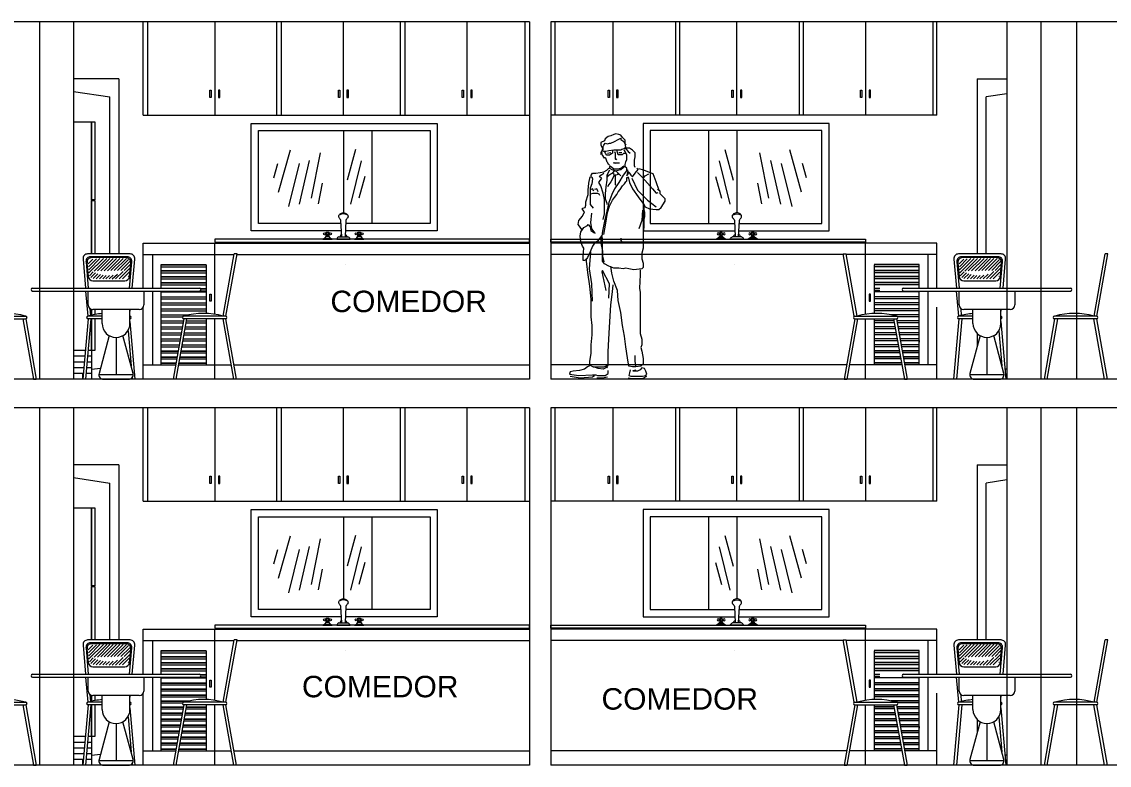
# Model space of a CAD drawing. Header units: metres. Extents: x -2 to 3328848, y -2 to 2725060.
# Drawn here: x 1663806.6 to 1663882.7, y 1363104.7 to 1363156.7 of the extents above; entities that cross this region are included whole.
import ezdxf

# ---------------------------------------------------------------- set-up
doc = ezdxf.new("R2010")
doc.units = ezdxf.units.M
doc.linetypes.add('0', pattern=[0])
doc.layers.get('0').update_dxf_attribs({"color": 253, "lineweight": 0})
for name, color, linetype, lineweight in [('EFEC', 253, 'Continuous', 0), ('muebles', 253, 'Continuous', 0), ('NOITHAT', 253, 'Continuous', 0), ('PUERTAS', 253, 'Continuous', 0)]:
    doc.layers.add(name, color=color, linetype=linetype, lineweight=lineweight)
doc.styles.get("Standard").update_dxf_attribs({"font": 'arial.ttf'})

# ---------------------------------------------------------------- blocks, each defined once
blk = doc.blocks.new('12')
at = {"color": 0}
for p, q in [((195.106, 174.494), (195.137, 174.494)), ((195.224, 173.823), (195.106, 174.494)), ((195.255, 173.824), (195.137, 174.494)), ((196.298, 174.439), (196.325, 174.124)), ((196.806, 174.494), (196.348, 174.494)), ((196.355, 174.389), (196.404, 174.438)), ((196.357, 174.356), (196.443, 174.441)), ((196.36, 174.323), (196.481, 174.444)), ((196.362, 174.29), (196.518, 174.445)), ((196.773, 174.464), (196.38, 174.464)), ((196.762, 174.454), (196.391, 174.454)), ((196.417, 174.309), (196.553, 174.445)), ((196.453, 174.31), (196.588, 174.445)), ((196.489, 174.311), (196.624, 174.445)), ((196.526, 174.312), (196.659, 174.445)), ((196.562, 174.313), (196.694, 174.445)), ((196.598, 174.314), (196.73, 174.445)), ((196.634, 174.315), (196.765, 174.445)), ((196.671, 174.316), (196.789, 174.433)), ((196.828, 174.124), (196.855, 174.439)), ((197.809, 173.824), (197.927, 174.494)), ((197.839, 173.823), (197.958, 174.494)), ((197.958, 174.494), (197.927, 174.494)), ((196.331, 174.409), (196.355, 174.124)), ((196.337, 174.339), (196.347, 174.339)), ((196.339, 174.309), (196.349, 174.309)), ((196.341, 174.399), (196.355, 174.249)), ((196.367, 174.259), (196.409, 174.301)), ((196.65, 174.224), (196.73, 174.304)), ((196.686, 174.225), (196.801, 174.339)), ((196.707, 174.317), (196.801, 174.411)), ((196.743, 174.317), (196.805, 174.379)), ((196.798, 174.124), (196.823, 174.409)), ((196.799, 174.249), (196.812, 174.399)), ((196.804, 174.309), (196.814, 174.309)), ((196.807, 174.339), (196.817, 174.339)), ((196.382, 174.239), (196.433, 174.29)), ((196.404, 174.204), (196.749, 174.204)), ((196.407, 174.228), (196.458, 174.28)), ((196.441, 174.227), (196.486, 174.272)), ((196.476, 174.227), (196.515, 174.266)), ((196.51, 174.226), (196.547, 174.262)), ((196.545, 174.225), (196.582, 174.262)), ((196.579, 174.224), (196.622, 174.266)), ((196.614, 174.224), (196.668, 174.277)), ((196.722, 174.226), (196.794, 174.297)), ((196.784, 174.252), (196.787, 174.255)), ((195.754, 174.124), (197.554, 174.124)), ((195.754, 174.094), (197.554, 174.094)), ((196.352, 173.824), (196.328, 174.094)), ((196.354, 173.944), (196.354, 174.094)), ((196.954, 174.094), (196.954, 173.944)), ((196.381, 173.831), (196.375, 173.903)), ((196.904, 173.894), (196.404, 173.894)), ((196.504, 173.744), (196.504, 173.894)), ((196.804, 173.853), (196.808, 173.894)), ((196.804, 173.744), (196.804, 173.894)), ((195.23, 173.794), (195.115, 173.144)), ((195.26, 173.794), (195.145, 173.144)), ((195.23, 173.824), (195.68, 173.824)), ((195.23, 173.794), (195.68, 173.794)), ((195.649, 173.794), (195.764, 173.144)), ((195.68, 173.794), (195.794, 173.144)), ((196.352, 173.794), (196.295, 173.144)), ((196.382, 173.794), (196.325, 173.144)), ((196.504, 173.824), (196.352, 173.824)), ((196.504, 173.794), (196.352, 173.794)), ((196.804, 173.764), (196.858, 173.144)), ((197.384, 173.794), (197.27, 173.144)), ((197.415, 173.794), (197.3, 173.144)), ((197.834, 173.824), (197.384, 173.824)), ((197.834, 173.794), (197.384, 173.794)), ((197.804, 173.794), (197.919, 173.144)), ((197.834, 173.794), (197.949, 173.144)), ((196.58, 173.613), (196.471, 173.206)), ((196.837, 173.206), (196.729, 173.613)), ((196.783, 173.666), (196.816, 173.288)), ((196.654, 173.594), (196.654, 173.194)), ((195.115, 173.144), (195.145, 173.144)), ((195.764, 173.144), (195.794, 173.144)), ((196.325, 173.144), (196.295, 173.144)), ((196.468, 173.194), (196.841, 173.194)), ((196.519, 173.144), (196.789, 173.144)), ((196.827, 173.161), (196.828, 173.144)), ((196.858, 173.144), (196.828, 173.144)), ((197.3, 173.144), (197.27, 173.144)), ((197.949, 173.144), (197.919, 173.144))]:
    blk.add_line(p, q, dxfattribs=at)
for centre, radius, start, end in [((196.348, 174.444), 0.05, 90, 185), ((196.38, 174.414), 0.05, 90, 185), ((196.391, 174.404), 0.05, 90, 185), ((196.762, 174.404), 0.05, 355, 90), ((196.773, 174.414), 0.05, 355, 90), ((196.806, 174.444), 0.05, 355, 90), ((196.404, 174.254), 0.05, 185, 270), ((196.749, 174.254), 0.05, 270, 355), ((195.754, 174.109), 0.015, 90, 270), ((197.554, 174.109), 0.015, 270, 90), ((195.467, 173.089), 0.764, 73.8673, 106.1327), ((196.577, 172.995), 0.859, 94.8363, 105.1893), ((196.404, 173.944), 0.05, 180, 270), ((196.904, 173.944), 0.05, 270, 0), ((197.597, 173.089), 0.764, 73.8673, 106.1327), ((195.23, 173.809), 0.015, 90, 270), ((195.68, 173.809), 0.015, 270, 90), ((196.352, 173.809), 0.015, 90, 270), ((196.654, 173.744), 0.15, 180, 0), ((196.802, 173.809), 0.015, 270, 90), ((197.384, 173.809), 0.015, 90, 270), ((197.834, 173.809), 0.015, 270, 90), ((196.519, 173.194), 0.05, 165.0686, 270), ((196.789, 173.194), 0.05, 270, 14.9314)]:
    blk.add_arc(centre, radius, start, end, dxfattribs=at)
blk = doc.blocks.new('A$C19362E76')
at = {"layer": 'muebles'}
for p, q in [((1350, 2500), (1350, 1846.7)), ((2249.3, 1846.7), (2249.3, 2500)), ((2649.3, 1846.7), (2649.3, 2500)), ((2679.3, 2500), (2679.3, 1846.7)), ((3115, 1846.7), (3115, 2500)), ((3520, 1846.7), (3520, 2500)), ((850, 1846.7), (1814.3, 1846.7)), ((880, 1846.7), (1784.3, 1846.7)), ((1814.3, 1846.7), (2679.3, 1846.7)), ((2679.3, 1846.7), (3550, 1846.7)), ((850, 951.7), (3550, 951.7)), ((850, 635.8), (850, 951.7)), ((1350, 454.4), (1350, 951.7)), ((850, 871.7), (1484.7, 871.7)), ((915, 871.7), (915, 635.8)), ((1504.5, 871.7), (3550, 871.7)), ((975, 801.8), (1290, 801.8)), ((975, 800.1), (1290, 800.1)), ((975, 786.9), (1290, 786.9)), ((2263.7, 800), (2263.7, 800)), ((975, 759.8), (1290, 759.8)), ((975, 758.1), (1290, 758.1)), ((975, 744.9), (1290, 744.9)), ((975, 717.8), (1290, 717.8)), ((975, 716.1), (1290, 716.1)), ((975, 702.9), (1290, 702.9)), ((915, 616.3), (915, 100)), ((975, 675.8), (1290, 675.8)), ((975, 674.1), (1290, 674.1)), ((975, 660.9), (1290, 660.9)), ((975, 611.7), (1290, 611.7)), ((1249.3, 633.8), (1290, 633.8)), ((1250, 618.9), (1290, 618.9)), ((1251.1, 632.1), (1290, 632.1)), ((975, 576.9), (1290, 576.9)), ((975, 575.2), (1290, 575.2)), ((975, 562.1), (1290, 562.1)), ((975, 534.9), (1290, 534.9)), ((975, 533.2), (1290, 533.2)), ((850, 0), (850, 503.1)), ((975, 520.1), (1290, 520.1)), ((975, 492.9), (1290, 492.9)), ((975, 491.2), (1290, 491.2)), ((975, 478.1), (1290, 478.1)), ((975, 450.9), (1173.2, 450.9)), ((975, 449.2), (1164.8, 449.2)), ((975, 436.1), (1124.6, 436.1)), ((975, 408.9), (1130.9, 408.9)), ((975, 407.2), (1130.6, 407.2)), ((975, 394.1), (1128.3, 394.1)), ((1148.1, 394.1), (1290, 394.1)), ((1150.4, 407.2), (1290, 407.2)), ((1150.7, 408.9), (1290, 408.9)), ((1350, 0), (1350, 421.7)), ((975, 366.9), (1123.5, 366.9)), ((975, 365.2), (1123.2, 365.2)), ((975, 352.1), (1120.9, 352.1)), ((975, 324.9), (1116.1, 324.9)), ((975, 323.2), (1115.8, 323.2)), ((975, 310.1), (1113.5, 310.1)), ((1133.3, 310.1), (1290, 310.1)), ((1135.6, 323.2), (1290, 323.2)), ((1135.9, 324.9), (1290, 324.9)), ((1140.7, 352.1), (1290, 352.1)), ((1143, 365.2), (1290, 365.2)), ((1143.3, 366.9), (1290, 366.9)), ((975, 282.9), (1108.7, 282.9)), ((975, 281.2), (1108.4, 281.2)), ((975, 268.1), (1106.1, 268.1)), ((975, 240.9), (1101.3, 240.9)), ((975, 239.2), (1101, 239.2)), ((1120.8, 239.2), (1290, 239.2)), ((1121.1, 240.9), (1290, 240.9)), ((1125.9, 268.1), (1290, 268.1)), ((1128.2, 281.2), (1290, 281.2)), ((1128.5, 282.9), (1290, 282.9)), ((975, 226.1), (1098.7, 226.1)), ((975, 198.9), (1093.9, 198.9)), ((975, 197.2), (1093.6, 197.2)), ((975, 184.1), (1091.3, 184.1)), ((975, 156.9), (1086.5, 156.9)), ((975, 155.2), (1086.2, 155.2)), ((1106, 155.2), (1290, 155.2)), ((1106.3, 156.9), (1290, 156.9)), ((1111.1, 184.1), (1290, 184.1)), ((1113.4, 197.2), (1290, 197.2)), ((1113.7, 198.9), (1290, 198.9)), ((1118.5, 226.1), (1290, 226.1)), ((850, 100), (1076.5, 100)), ((915, 100), (1076.5, 100)), ((975, 142.1), (1083.9, 142.1)), ((975, 114.9), (1079.1, 114.9)), ((975, 113.2), (1078.8, 113.2)), ((975, 100.1), (1076.5, 100.1)), ((1096.2, 100.1), (1290, 100.1)), ((1096.2, 100), (1462.1, 100)), ((1096.2, 100), (1462.1, 100)), ((1098.6, 113.2), (1290, 113.2)), ((1098.9, 114.9), (1290, 114.9)), ((1103.7, 142.1), (1290, 142.1)), ((1481.9, 100), (1815, 100)), ((1481.9, 100), (1785, 100)), ((1815, 100), (3550, 100))]:
    blk.add_line(p, q, dxfattribs=at)
for points in [[(850, 1846.7), (850, 2500)], [(850, 1846.7), (850, 2500)], [(880, 2500), (880, 1846.7)], [(1784.3, 1846.7), (1784.3, 2500)], [(1814.3, 2500), (1814.3, 1846.7)], [(975, 635.8), (975, 801.8)], [(1290, 800.1), (1290, 460.3)], [(975, 632.1), (975, 633.8)], [(975, 100.1), (975, 616.3)], [(1290, 421.7), (1290, 100.1)], [(975, 270.2), (975, 258.6)], [(1290, 161.7), (1290, 150.1)]]:
    blk.add_lwpolyline(points, dxfattribs=at)
for points in [[(1315, 1971.1), (1315, 2021.1), (1325, 2021.1), (1325, 1971.1)], [(1385, 1971.1), (1385, 2021.1), (1375, 2021.1), (1375, 1971.1)], [(2214.3, 1971.1), (2214.3, 2021.1), (2224.3, 2021.1), (2224.3, 1971.1)], [(2284.3, 1971.1), (2284.3, 2021.1), (2274.3, 2021.1), (2274.3, 1971.1)], [(3080, 1971.1), (3080, 2021.1), (3090, 2021.1), (3090, 1971.1)], [(3150, 1971.1), (3150, 2021.1), (3140, 2021.1), (3140, 1971.1)], [(1350, 958.9), (3550, 958.9), (3550, 980.2), (1350, 980.2)], [(1315, 545.2), (1315, 595.2), (1325, 595.2), (1325, 545.2)]]:
    blk.add_lwpolyline(points, close=True, dxfattribs=at)
blk = doc.blocks.new('MBVOI')
at = {"color": 0, "linetype": 'ByBlock'}
for p, q in [((-120, 0), (-65, 0)), ((-110.2, 5), (-74.8, 5)), ((-100, 32.5), (-105, 32.5)), ((-100, 27.5), (-105, 27.5)), ((-82.9, 15), (-102, 15)), ((-85, 32.5), (-80, 32.5)), ((-85, 27.5), (-80, 27.5)), ((-39, 0), (39, 0)), ((-26, 13), (26, 13)), ((65, 0), (120, 0)), ((74.8, 5), (110.2, 5)), ((85, 32.5), (80, 32.5)), ((85, 27.5), (80, 27.5)), ((102.1, 15), (83, 15)), ((100, 32.5), (105, 32.5)), ((100, 27.5), (105, 27.5))]:
    blk.add_line(p, q, dxfattribs=at)
blk.add_lwpolyline([(-10, 13), (-14.7, 107.9, 0.144294), (-19.8, 118.2, -0.095047), (-25.2, 124.5, -0.130978), (-27.3, 132.3, -0.130978), (-25.2, 140.1, -0.106552), (-19, 147, -0.083871), (-10.5, 151.2, -0.072763), (0, 152.7, -0.072763), (10.5, 151.2, -0.083871), (19, 147, -0.106552), (25.2, 140.1, -0.130978), (27.3, 132.3, -0.130978), (25.2, 124.5, -0.095047), (19.8, 118.2, 0.144294), (14.7, 107.9), (10, 13)], format="xyb", dxfattribs=at)
for points in [[(-100, 20), (-100, 40), (-85, 40), (-85, 20)], [(85, 20), (85, 40), (100, 40), (100, 20)]]:
    blk.add_lwpolyline(points, close=True, dxfattribs=at)
for centre in [(-110, 30), (-92.5, 30), (-75, 30), (75, 30), (92.5, 30), (110, 30)]:
    blk.add_circle(centre, 5.59, dxfattribs=at)
for centre, radius, start, end in [((-0.3, 111.2), 36.3, 54.47341, 125.52659), ((-127.5, 27.5), 28.5, 285.2551, 344.7449), ((-57.5, 27.5), 28.5, 195.25512, 254.74488), ((-20.7, -5.3), 19.1, 106.1502, 163.8498), ((-6.3, 13.4), 13.7, 108.53952, 181.76494), ((6.3, 13.4), 13.7, 358.23506, 71.46048), ((20.7, -5.3), 19.1, 16.1502, 73.8498), ((57.5, 27.5), 28.5, 285.2551, 344.7449), ((127.5, 27.5), 28.5, 195.25512, 254.74488)]:
    blk.add_arc(centre, radius, start, end, dxfattribs=at)
blk = doc.blocks.new('A$C5B027DEA')
at = {"color": 0}
for p, q in [((0.2598, 1.742, -2.7285), (0.2546, 1.7264, -2.7285)), ((0.2806, 1.7576, -2.7285), (0.2598, 1.742, -2.7285)), ((0.3014, 1.7628, -2.7285), (0.2806, 1.7576, -2.7285)), ((0.3222, 1.7732, -2.7285), (0.3014, 1.7628, -2.7285)), ((0.3378, 1.7784, -2.7285), (0.3222, 1.7732, -2.7285)), ((0.3586, 1.7732, -2.7285), (0.3378, 1.7784, -2.7285)), ((0.3534, 1.7368, -2.7285), (0.3741, 1.7472, -2.7285)), ((0.3741, 1.768, -2.7285), (0.3586, 1.7732, -2.7285)), ((0.3845, 1.7524, -2.7285), (0.3741, 1.768, -2.7285)), ((0.3741, 1.7472, -2.7285), (0.3741, 1.7368, -2.7285)), ((0.4053, 1.7316, -2.7285), (0.3845, 1.7524, -2.7285)), ((0.2546, 1.7264, -2.7285), (0.2286, 1.716, -2.7285)), ((0.2286, 1.716, -2.7285), (0.2286, 1.6952, -2.7285)), ((0.2286, 1.6952, -2.7285), (0.239, 1.6744, -2.7285)), ((0.239, 1.6744, -2.7285), (0.2338, 1.6536, -2.7285)), ((0.2338, 1.6536, -2.7285), (0.2442, 1.664, -2.7285)), ((0.239, 1.6588, -2.7285), (0.2442, 1.664, -2.7285)), ((0.2442, 1.6848, -2.7285), (0.2494, 1.6952, -2.7285)), ((0.2442, 1.664, -2.7285), (0.2442, 1.6848, -2.7285)), ((0.2494, 1.6952, -2.7285), (0.2598, 1.7108, -2.7285)), ((0.2598, 1.7108, -2.7285), (0.2754, 1.7056, -2.7285)), ((0.2754, 1.7056, -2.7285), (0.291, 1.7108, -2.7285)), ((0.291, 1.7108, -2.7285), (0.3014, 1.7108, -2.7285)), ((0.3014, 1.7108, -2.7285), (0.3274, 1.7212, -2.7285)), ((0.3274, 1.7212, -2.7285), (0.3534, 1.7368, -2.7285)), ((0.3741, 1.7368, -2.7285), (0.3793, 1.7316, -2.7285)), ((0.3793, 1.664, -2.7285), (0.3741, 1.6588, -2.7285)), ((0.3793, 1.7316, -2.7285), (0.3949, 1.7212, -2.7285)), ((0.3949, 1.6692, -2.7285), (0.3793, 1.664, -2.7285)), ((0.3949, 1.7212, -2.7285), (0.4001, 1.7108, -2.7285)), ((0.4001, 1.6744, -2.7285), (0.3949, 1.6692, -2.7285)), ((0.404, 1.6484, -2.7285), (0.397, 1.6612, -2.7285)), ((0.4001, 1.7108, -2.7285), (0.4105, 1.6952, -2.7285)), ((0.4105, 1.6796, -2.7285), (0.4001, 1.6744, -2.7285)), ((0.4001, 1.6744, -2.7285), (0.4105, 1.6692, -2.7285)), ((0.4105, 1.6744, -2.7285), (0.4001, 1.6744, -2.7285)), ((0.4053, 1.716, -2.7285), (0.4053, 1.7316, -2.7285)), ((0.4105, 1.6796, -2.7285), (0.4053, 1.716, -2.7285)), ((0.4365, 1.6744, -2.7285), (0.4105, 1.6744, -2.7285)), ((0.4105, 1.6692, -2.7285), (0.4261, 1.6484, -2.7285)), ((0.4573, 1.6588, -2.7285), (0.4365, 1.6744, -2.7285)), ((0.2338, 1.6536, -2.7285), (0.2286, 1.6432, -2.7285)), ((0.2286, 1.6276, -2.7285), (0.2338, 1.6432, -2.7285)), ((0.2286, 1.6432, -2.7285), (0.2286, 1.6276, -2.7285)), ((0.2338, 1.6536, -2.7285), (0.239, 1.6588, -2.7285)), ((0.2338, 1.6432, -2.7285), (0.2338, 1.6536, -2.7285)), ((0.2338, 1.6432, -2.7285), (0.2338, 1.6536, -2.7285)), ((0.239, 1.6328, -2.7285), (0.2338, 1.6432, -2.7285)), ((0.2546, 1.6016, -2.7285), (0.2382, 1.6286, -2.7285)), ((0.2494, 1.6484, -2.7285), (0.239, 1.6536, -2.7285)), ((0.265, 1.6484, -2.7285), (0.2494, 1.6484, -2.7285)), ((0.265, 1.6328, -2.7285), (0.2546, 1.6484, -2.7285)), ((0.2598, 1.6068, -2.7285), (0.2546, 1.6016, -2.7285)), ((0.265, 1.6016, -2.7285), (0.2598, 1.6068, -2.7285)), ((0.2858, 1.6536, -2.7285), (0.265, 1.6484, -2.7285)), ((0.2702, 1.6224, -2.7285), (0.265, 1.6328, -2.7285)), ((0.2684, 1.5871, -2.7285), (0.265, 1.6016, -2.7285)), ((0.273, 1.5723, -2.7285), (0.2684, 1.5871, -2.7285)), ((0.291, 1.6224, -2.7285), (0.2702, 1.6224, -2.7285)), ((0.2754, 1.638, -2.7285), (0.3014, 1.6432, -2.7285)), ((0.3222, 1.6588, -2.7285), (0.2858, 1.6536, -2.7285)), ((0.3118, 1.638, -2.7285), (0.291, 1.6224, -2.7285)), ((0.3118, 1.6588, -2.7285), (0.3118, 1.6484, -2.7285)), ((0.3118, 1.6484, -2.7285), (0.3118, 1.638, -2.7285)), ((0.3274, 1.6588, -2.7285), (0.3222, 1.6588, -2.7285)), ((0.3378, 1.6588, -2.7285), (0.3274, 1.6588, -2.7285)), ((0.3274, 1.6484, -2.7285), (0.3326, 1.638, -2.7285)), ((0.3326, 1.638, -2.7285), (0.3326, 1.6276, -2.7285)), ((0.3326, 1.6276, -2.7285), (0.3326, 1.6224, -2.7285)), ((0.3326, 1.6224, -2.7285), (0.3326, 1.5964, -2.7285)), ((0.3326, 1.5964, -2.7285), (0.3378, 1.5912, -2.7285)), ((0.343, 1.6588, -2.7285), (0.3378, 1.6588, -2.7285)), ((0.3378, 1.5912, -2.7285), (0.343, 1.5964, -2.7285)), ((0.3741, 1.6588, -2.7285), (0.343, 1.6588, -2.7285)), ((0.343, 1.6536, -2.7285), (0.3482, 1.6328, -2.7285)), ((0.3482, 1.6328, -2.7285), (0.3534, 1.6276, -2.7285)), ((0.3534, 1.6276, -2.7285), (0.3689, 1.6276, -2.7285)), ((0.3586, 1.6432, -2.7285), (0.3793, 1.6432, -2.7285)), ((0.3689, 1.6276, -2.7285), (0.3845, 1.6276, -2.7285)), ((0.3845, 1.6276, -2.7285), (0.3949, 1.638, -2.7285)), ((0.3949, 1.638, -2.7285), (0.4053, 1.638, -2.7285)), ((0.4157, 1.6224, -2.7285), (0.404, 1.6484, -2.7285)), ((0.4105, 1.5756, -2.7285), (0.4157, 1.5912, -2.7285)), ((0.4157, 1.6172, -2.7285), (0.4157, 1.6224, -2.7285)), ((0.4157, 1.6016, -2.7285), (0.4157, 1.6172, -2.7285)), ((0.4157, 1.5912, -2.7285), (0.4157, 1.6016, -2.7285)), ((0.4261, 1.6484, -2.7285), (0.4417, 1.638, -2.7285)), ((0.4763, 1.6388, -2.7285), (0.4573, 1.6588, -2.7285)), ((0.4729, 1.586, -2.7285), (0.4781, 1.612, -2.7285)), ((0.4729, 1.5652, -2.7285), (0.4729, 1.586, -2.7285)), ((0.4763, 1.6284, -2.7285), (0.4763, 1.6388, -2.7285)), ((0.4781, 1.612, -2.7285), (0.4763, 1.6284, -2.7285)), ((0.2234, 1.4976, -2.7285), (0.2494, 1.5028, -2.7285)), ((0.2494, 1.5028, -2.7285), (0.2702, 1.5132, -2.7285)), ((0.2702, 1.5132, -2.7285), (0.2858, 1.5288, -2.7285)), ((0.291, 1.5132, -2.7285), (0.2702, 1.4768, -2.7285)), ((0.2782, 1.5671, -2.7285), (0.273, 1.5723, -2.7285)), ((0.2828, 1.5543, -2.7285), (0.2782, 1.5671, -2.7285)), ((0.291, 1.5496, -2.7285), (0.2828, 1.5543, -2.7285)), ((0.2962, 1.5444, -2.7285), (0.291, 1.5392, -2.7285)), ((0.291, 1.5392, -2.7285), (0.291, 1.5288, -2.7285)), ((0.291, 1.5288, -2.7285), (0.3066, 1.5184, -2.7285)), ((0.2962, 1.5444, -2.7285), (0.3222, 1.5236, -2.7285)), ((0.3066, 1.5184, -2.7285), (0.3222, 1.5132, -2.7285)), ((0.317, 1.4976, -2.7285), (0.3274, 1.508, -2.7285)), ((0.3222, 1.5704, -2.7285), (0.3378, 1.5652, -2.7285)), ((0.3222, 1.5652, -2.7285), (0.3222, 1.5704, -2.7285)), ((0.3274, 1.5652, -2.7285), (0.3222, 1.5652, -2.7285)), ((0.3222, 1.5236, -2.7285), (0.3482, 1.5236, -2.7285)), ((0.3222, 1.5132, -2.7285), (0.3378, 1.508, -2.7285)), ((0.343, 1.5652, -2.7285), (0.3274, 1.5652, -2.7285)), ((0.3274, 1.508, -2.7285), (0.3378, 1.508, -2.7285)), ((0.3378, 1.508, -2.7285), (0.3534, 1.5132, -2.7285)), ((0.3378, 1.508, -2.7285), (0.343, 1.5028, -2.7285)), ((0.3534, 1.5652, -2.7285), (0.343, 1.5652, -2.7285)), ((0.343, 1.5028, -2.7285), (0.3534, 1.4924, -2.7285)), ((0.3482, 1.5236, -2.7285), (0.3741, 1.5288, -2.7285)), ((0.3637, 1.5652, -2.7285), (0.3534, 1.5652, -2.7285)), ((0.3534, 1.5132, -2.7285), (0.3689, 1.5184, -2.7285)), ((0.3689, 1.5184, -2.7285), (0.3741, 1.5184, -2.7285)), ((0.3741, 1.5288, -2.7285), (0.3949, 1.5444, -2.7285)), ((0.3741, 1.5184, -2.7285), (0.3897, 1.534, -2.7285)), ((0.3897, 1.534, -2.7285), (0.4053, 1.5444, -2.7285)), ((0.4209, 1.5184, -2.7285), (0.3897, 1.4768, -2.7285)), ((0.4053, 1.5548, -2.7285), (0.4105, 1.5756, -2.7285)), ((0.4053, 1.5392, -2.7285), (0.4053, 1.5548, -2.7285)), ((0.4157, 1.5288, -2.7285), (0.4053, 1.5392, -2.7285)), ((0.4157, 1.508, -2.7285), (0.4157, 1.5288, -2.7285)), ((0.4261, 1.508, -2.7285), (0.4209, 1.4976, -2.7285)), ((0.4261, 1.4872, -2.7285), (0.4313, 1.5028, -2.7285)), ((0.4313, 1.5028, -2.7285), (0.4365, 1.4924, -2.7285)), ((0.4729, 1.5444, -2.7285), (0.4729, 1.5652, -2.7285)), ((0.4781, 1.534, -2.7285), (0.4729, 1.5444, -2.7285)), ((0.4781, 1.4924, -2.7285), (0.4989, 1.5184, -2.7285)), ((0.4989, 1.5184, -2.7285), (0.4885, 1.5288, -2.7285)), ((0.5404, 1.5132, -2.7285), (0.5041, 1.5236, -2.7285)), ((0.582, 1.4976, -2.7285), (0.5404, 1.5132, -2.7285)), ((0.1403, 1.4196, -2.7285), (0.1507, 1.4664, -2.7285)), ((0.1507, 1.4664, -2.7285), (0.1611, 1.4664, -2.7285)), ((0.1559, 1.4716, -2.7285), (0.1663, 1.4924, -2.7285)), ((0.1611, 1.4664, -2.7285), (0.1663, 1.4508, -2.7285)), ((0.1663, 1.4508, -2.7285), (0.1611, 1.4144, -2.7285)), ((0.1663, 1.4924, -2.7285), (0.1923, 1.4924, -2.7285)), ((0.1923, 1.4924, -2.7285), (0.2234, 1.4976, -2.7285)), ((0.2131, 1.4248, -2.7285), (0.2338, 1.456, -2.7285)), ((0.2286, 1.3988, -2.7285), (0.2131, 1.4248, -2.7285)), ((0.2182, 1.4664, -2.7285), (0.2286, 1.4768, -2.7285)), ((0.2338, 1.456, -2.7285), (0.2182, 1.4664, -2.7285)), ((0.2286, 1.4768, -2.7285), (0.2494, 1.4924, -2.7285)), ((0.2702, 1.4404, -2.7285), (0.265, 1.3936, -2.7285)), ((0.2702, 1.4768, -2.7285), (0.2702, 1.4404, -2.7285)), ((0.2754, 1.4664, -2.7285), (0.2858, 1.4768, -2.7285)), ((0.2858, 1.4768, -2.7285), (0.3014, 1.4872, -2.7285)), ((0.3014, 1.43, -2.7285), (0.2858, 1.4092, -2.7285)), ((0.3014, 1.4872, -2.7285), (0.317, 1.4976, -2.7285)), ((0.3118, 1.4508, -2.7285), (0.3014, 1.43, -2.7285)), ((0.3118, 1.4924, -2.7285), (0.3222, 1.4872, -2.7285)), ((0.3222, 1.4716, -2.7285), (0.3118, 1.4508, -2.7285)), ((0.3222, 1.4872, -2.7285), (0.3222, 1.4716, -2.7285)), ((0.3586, 1.4248, -2.7285), (0.3274, 1.378, -2.7285)), ((0.3326, 1.4768, -2.7285), (0.3326, 1.4664, -2.7285)), ((0.3378, 1.4768, -2.7285), (0.3326, 1.4768, -2.7285)), ((0.3326, 1.4664, -2.7285), (0.3326, 1.4352, -2.7285)), ((0.3326, 1.4352, -2.7285), (0.3326, 1.4092, -2.7285)), ((0.3534, 1.482, -2.7285), (0.3378, 1.4768, -2.7285)), ((0.3482, 1.4976, -2.7285), (0.3534, 1.482, -2.7285)), ((0.3534, 1.4924, -2.7285), (0.3689, 1.4768, -2.7285)), ((0.3897, 1.4768, -2.7285), (0.3586, 1.4248, -2.7285)), ((0.3689, 1.4768, -2.7285), (0.3741, 1.4716, -2.7285)), ((0.4001, 1.4144, -2.7285), (0.4105, 1.43, -2.7285)), ((0.4105, 1.43, -2.7285), (0.4157, 1.4352, -2.7285)), ((0.4209, 1.4976, -2.7285), (0.4157, 1.4716, -2.7285)), ((0.4157, 1.4716, -2.7285), (0.4261, 1.4872, -2.7285)), ((0.4157, 1.4612, -2.7285), (0.4261, 1.4612, -2.7285)), ((0.4157, 1.4508, -2.7285), (0.4157, 1.4612, -2.7285)), ((0.4157, 1.4352, -2.7285), (0.4157, 1.4508, -2.7285)), ((0.4261, 1.4664, -2.7285), (0.4365, 1.4248, -2.7285)), ((0.4365, 1.4924, -2.7285), (0.4469, 1.4768, -2.7285)), ((0.4365, 1.4248, -2.7285), (0.4573, 1.378, -2.7285)), ((0.4469, 1.4768, -2.7285), (0.4573, 1.4664, -2.7285)), ((0.4521, 1.456, -2.7285), (0.4937, 1.3676, -2.7285)), ((0.4573, 1.4664, -2.7285), (0.4781, 1.4924, -2.7285)), ((0.4937, 1.4976, -2.7285), (0.5248, 1.4664, -2.7285)), ((0.5248, 1.4664, -2.7285), (0.5664, 1.4196, -2.7285)), ((0.5404, 1.4612, -2.7285), (0.5508, 1.4716, -2.7285)), ((0.5508, 1.4716, -2.7285), (0.5768, 1.4872, -2.7285)), ((0.608, 1.4872, -2.7285), (0.582, 1.4976, -2.7285)), ((0.6288, 1.43, -2.7285), (0.608, 1.4872, -2.7285)), ((0.6519, 1.3664, -2.7285), (0.6288, 1.43, -2.7285)), ((0.1351, 1.3676, -2.7285), (0.1403, 1.4196, -2.7285)), ((0.1351, 1.3364, -2.7285), (0.1351, 1.3676, -2.7285)), ((0.1611, 1.4144, -2.7285), (0.1507, 1.3832, -2.7285)), ((0.1507, 1.3832, -2.7285), (0.1507, 1.2636, -2.7285)), ((0.1663, 1.378, -2.7285), (0.1559, 1.3728, -2.7285)), ((0.1559, 1.3416, -2.7285), (0.1715, 1.3468, -2.7285)), ((0.1767, 1.3624, -2.7285), (0.1663, 1.378, -2.7285)), ((0.1715, 1.3468, -2.7285), (0.1871, 1.3468, -2.7285)), ((0.1975, 1.378, -2.7285), (0.1819, 1.3728, -2.7285)), ((0.1871, 1.3468, -2.7285), (0.2027, 1.3468, -2.7285)), ((0.2079, 1.3572, -2.7285), (0.1975, 1.378, -2.7285)), ((0.2027, 1.3468, -2.7285), (0.2131, 1.3416, -2.7285)), ((0.2442, 1.3468, -2.7285), (0.2286, 1.3988, -2.7285)), ((0.2546, 1.3, -2.7285), (0.2442, 1.3468, -2.7285)), ((0.265, 1.3936, -2.7285), (0.2598, 1.3416, -2.7285)), ((0.2858, 1.4092, -2.7285), (0.2754, 1.3936, -2.7285)), ((0.3274, 1.378, -2.7285), (0.3066, 1.3364, -2.7285)), ((0.3326, 1.4092, -2.7285), (0.3378, 1.404, -2.7285)), ((0.343, 1.3364, -2.7285), (0.3534, 1.3572, -2.7285)), ((0.3534, 1.3572, -2.7285), (0.3689, 1.3728, -2.7285)), ((0.3689, 1.3728, -2.7285), (0.3845, 1.3988, -2.7285)), ((0.3845, 1.3988, -2.7285), (0.4001, 1.4144, -2.7285)), ((0.4573, 1.378, -2.7285), (0.4989, 1.3208, -2.7285)), ((0.4937, 1.3676, -2.7285), (0.5664, 1.2948, -2.7285)), ((0.5664, 1.4196, -2.7285), (0.6028, 1.378, -2.7285)), ((0.6028, 1.378, -2.7285), (0.6288, 1.3468, -2.7285)), ((0.6288, 1.3468, -2.7285), (0.6444, 1.352, -2.7285)), ((0.6599, 1.3624, -2.7285), (0.6392, 1.3728, -2.7285)), ((0.6599, 1.3416, -2.7285), (0.6599, 1.3624, -2.7285)), ((0.1195, 1.2844, -2.7285), (0.1351, 1.3364, -2.7285)), ((0.1195, 1.2584, -2.7285), (0.1195, 1.2844, -2.7285)), ((0.1507, 1.3312, -2.7285), (0.1559, 1.3416, -2.7285)), ((0.2131, 1.3416, -2.7285), (0.2182, 1.3312, -2.7285)), ((0.2546, 1.2428, -2.7285), (0.2546, 1.3, -2.7285)), ((0.2598, 1.3416, -2.7285), (0.2598, 1.3052, -2.7285)), ((0.2598, 1.3052, -2.7285), (0.2702, 1.274, -2.7285)), ((0.2858, 1.2792, -2.7285), (0.2702, 1.2168, -2.7285)), ((0.2702, 1.274, -2.7285), (0.2702, 1.2636, -2.7285)), ((0.3066, 1.3364, -2.7285), (0.2858, 1.2792, -2.7285)), ((0.291, 1.2532, -2.7285), (0.3118, 1.2948, -2.7285)), ((0.3118, 1.2948, -2.7285), (0.3274, 1.3156, -2.7285)), ((0.3274, 1.3156, -2.7285), (0.343, 1.3364, -2.7285)), ((0.4989, 1.3208, -2.7285), (0.5404, 1.2636, -2.7285)), ((0.5664, 1.2948, -2.7285), (0.6288, 1.248, -2.7285)), ((0.6963, 1.3052, -2.7285), (0.6599, 1.3416, -2.7285)), ((0.6651, 1.2428, -2.7285), (0.6963, 1.2896, -2.7285)), ((0.6963, 1.2896, -2.7285), (0.6963, 1.3052, -2.7285)), ((0.0935, 1.2376, -2.7285), (0.1143, 1.2428, -2.7285)), ((0.0935, 1.2272, -2.7285), (0.0935, 1.2376, -2.7285)), ((0.1091, 1.2116, -2.7285), (0.0935, 1.2272, -2.7285)), ((0.0935, 1.1804, -2.7285), (0.1091, 1.2116, -2.7285)), ((0.1143, 1.2428, -2.7285), (0.1195, 1.2584, -2.7285)), ((0.1507, 1.2636, -2.7285), (0.1715, 1.2376, -2.7285)), ((0.1559, 1.1336, -2.7285), (0.1611, 1.2012, -2.7285)), ((0.2442, 1.1544, -2.7285), (0.2546, 1.196, -2.7285)), ((0.2546, 1.196, -2.7285), (0.2546, 1.2428, -2.7285)), ((0.2702, 1.2168, -2.7285), (0.2546, 1.144, -2.7285)), ((0.265, 1.1284, -2.7285), (0.2754, 1.2064, -2.7285)), ((0.2754, 1.2064, -2.7285), (0.291, 1.2532, -2.7285)), ((0.53, 1.222, -2.7285), (0.5248, 1.1492, -2.7285)), ((0.5404, 1.2636, -2.7285), (0.5404, 1.2272, -2.7285)), ((0.5404, 1.2636, -2.7285), (0.5508, 1.248, -2.7285)), ((0.5404, 1.2272, -2.7285), (0.5456, 1.2064, -2.7285)), ((0.5456, 1.2064, -2.7285), (0.5456, 1.1752, -2.7285)), ((0.5508, 1.248, -2.7285), (0.582, 1.2324, -2.7285)), ((0.582, 1.2324, -2.7285), (0.6288, 1.2272, -2.7285)), ((0.6288, 1.2272, -2.7285), (0.6496, 1.2272, -2.7285)), ((0.6496, 1.2272, -2.7285), (0.6651, 1.2428, -2.7285)), ((0.0624, 1.118, -2.7285), (0.0676, 1.1492, -2.7285)), ((0.0727, 1.1076, -2.7285), (0.0624, 1.118, -2.7285)), ((0.0676, 1.1492, -2.7285), (0.0935, 1.1804, -2.7285)), ((0.0935, 1.0764, -2.7285), (0.0727, 1.1076, -2.7285)), ((0.1039, 1.0972, -2.7285), (0.1299, 1.1128, -2.7285)), ((0.1299, 1.1128, -2.7285), (0.1351, 1.118, -2.7285)), ((0.1351, 1.118, -2.7285), (0.1507, 1.1024, -2.7285)), ((0.1611, 1.0868, -2.7285), (0.1559, 1.1336, -2.7285)), ((0.2546, 1.144, -2.7285), (0.239, 1.0712, -2.7285)), ((0.2494, 1.0452, -2.7285), (0.265, 1.1284, -2.7285)), ((0.5248, 1.1492, -2.7285), (0.5041, 1.0868, -2.7285)), ((0.5456, 1.1752, -2.7285), (0.5404, 1.1544, -2.7285)), ((0.5404, 1.1544, -2.7285), (0.5404, 1.1336, -2.7285)), ((0.5404, 1.1336, -2.7285), (0.5404, 1.1024, -2.7285)), ((0.0779, 1.0348, -2.7285), (0.0831, 1.066, -2.7285)), ((0.0831, 0.9932, -2.7285), (0.0779, 1.0348, -2.7285)), ((0.0831, 1.066, -2.7285), (0.1039, 1.0972, -2.7285)), ((0.1507, 1.1024, -2.7285), (0.1559, 1.0764, -2.7285)), ((0.1559, 1.0764, -2.7285), (0.1767, 1.0608, -2.7285)), ((0.1871, 1.0556, -2.7285), (0.1611, 1.0868, -2.7285)), ((0.1767, 1.0608, -2.7285), (0.1871, 1.0556, -2.7285)), ((0.2338, 1.04, -2.7285), (0.2027, 0.9984, -2.7285)), ((0.2338, 1.0348, -2.7285), (0.2286, 1.0088, -2.7285)), ((0.239, 1.0712, -2.7285), (0.2338, 1.0348, -2.7285)), ((0.5404, 1.1024, -2.7285), (0.5352, 1.0608, -2.7285)), ((0.5352, 1.0608, -2.7285), (0.5352, 1.0244, -2.7285)), ((0.0935, 0.962, -2.7285), (0.0831, 0.9932, -2.7285)), ((0.1039, 0.9464, -2.7285), (0.0935, 0.962, -2.7285)), ((0.1663, 0.962, -2.7285), (0.1507, 0.9204, -2.7285)), ((0.1819, 0.9828, -2.7285), (0.1663, 0.962, -2.7285)), ((0.2027, 0.9984, -2.7285), (0.1819, 0.9828, -2.7285)), ((0.2286, 1.0088, -2.7285), (0.2286, 0.9828, -2.7285)), ((0.2286, 0.9828, -2.7285), (0.239, 0.9256, -2.7285)), ((0.239, 1.0036, -2.7285), (0.239, 1.0244, -2.7285)), ((0.239, 0.9672, -2.7285), (0.239, 1.0036, -2.7285)), ((0.239, 0.9308, -2.7285), (0.239, 0.9672, -2.7285)), ((0.3741, 1.0192, -2.7285), (0.3741, 1.0036, -2.7285)), ((0.3741, 1.0036, -2.7285), (0.3793, 0.9932, -2.7285)), ((0.3793, 0.9932, -2.7285), (0.3949, 0.9932, -2.7285)), ((0.3949, 0.9932, -2.7285), (0.4365, 0.9932, -2.7285)), ((0.4365, 0.9932, -2.7285), (0.4781, 0.9932, -2.7285)), ((0.4781, 0.9932, -2.7285), (0.4989, 0.9932, -2.7285)), ((0.5352, 1.0244, -2.7285), (0.5352, 0.988, -2.7285)), ((0.5352, 0.988, -2.7285), (0.5352, 0.9464, -2.7285)), ((0.0987, 0.8892, -2.7285), (0.1039, 0.9464, -2.7285)), ((0.0987, 0.858, -2.7285), (0.0987, 0.8892, -2.7285)), ((0.1299, 0.8788, -2.7285), (0.1195, 0.8632, -2.7285)), ((0.1507, 0.9204, -2.7285), (0.1299, 0.8788, -2.7285)), ((0.1455, 0.7956, -2.7285), (0.1559, 0.9204, -2.7285)), ((0.239, 0.8996, -2.7285), (0.239, 0.9308, -2.7285)), ((0.239, 0.9256, -2.7285), (0.239, 0.8892, -2.7285)), ((0.239, 0.8528, -2.7285), (0.239, 0.8996, -2.7285)), ((0.239, 0.8892, -2.7285), (0.2494, 0.8476, -2.7285)), ((0.5352, 0.9464, -2.7285), (0.5248, 0.91, -2.7285)), ((0.5248, 0.91, -2.7285), (0.5248, 0.8684, -2.7285)), ((0.1091, 0.858, -2.7285), (0.0987, 0.858, -2.7285)), ((0.1195, 0.8632, -2.7285), (0.1091, 0.858, -2.7285)), ((0.1195, 0.8684, -2.7285), (0.1247, 0.832, -2.7285)), ((0.1247, 0.832, -2.7285), (0.1299, 0.7696, -2.7285)), ((0.1611, 0.6864, -2.7285), (0.1455, 0.7956, -2.7285)), ((0.2546, 0.832, -2.7285), (0.239, 0.8528, -2.7285)), ((0.2858, 0.8164, -2.7285), (0.2546, 0.832, -2.7285)), ((0.3222, 0.8008, -2.7285), (0.2858, 0.8164, -2.7285)), ((0.3066, 0.7644, -2.7285), (0.3014, 0.8164, -2.7285)), ((0.3586, 0.8008, -2.7285), (0.3222, 0.8008, -2.7285)), ((0.3897, 0.7956, -2.7285), (0.3586, 0.8008, -2.7285)), ((0.4105, 0.8008, -2.7285), (0.3897, 0.7956, -2.7285)), ((0.4313, 0.7956, -2.7285), (0.4105, 0.8008, -2.7285)), ((0.4677, 0.7904, -2.7285), (0.4313, 0.7956, -2.7285)), ((0.5248, 0.7956, -2.7285), (0.4677, 0.7904, -2.7285)), ((0.5248, 0.8684, -2.7285), (0.5352, 0.8372, -2.7285)), ((0.5352, 0.806, -2.7285), (0.5248, 0.7956, -2.7285)), ((0.5352, 0.8372, -2.7285), (0.5352, 0.806, -2.7285)), ((0.1299, 0.7696, -2.7285), (0.1455, 0.6708, -2.7285)), ((0.239, 0.7852, -2.7285), (0.2338, 0.7748, -2.7285)), ((0.2338, 0.7748, -2.7285), (0.265, 0.6396, -2.7285)), ((0.291, 0.6864, -2.7285), (0.239, 0.7852, -2.7285)), ((0.3222, 0.7072, -2.7285), (0.3066, 0.7644, -2.7285)), ((0.5144, 0.754, -2.7285), (0.5092, 0.6552, -2.7285)), ((0.5144, 0.7904, -2.7285), (0.5144, 0.754, -2.7285)), ((0.1455, 0.6708, -2.7285), (0.1559, 0.5772, -2.7285)), ((0.1663, 0.5616, -2.7285), (0.1611, 0.6864, -2.7285)), ((0.2858, 0.5824, -2.7285), (0.291, 0.6864, -2.7285)), ((0.3118, 0.6292, -2.7285), (0.317, 0.6812, -2.7285)), ((0.3482, 0.6396, -2.7285), (0.3222, 0.7072, -2.7285)), ((0.3534, 0.5668, -2.7285), (0.3482, 0.6396, -2.7285)), ((0.5092, 0.6552, -2.7285), (0.5144, 0.624, -2.7285)), ((0.1559, 0.5772, -2.7285), (0.1559, 0.4472, -2.7285)), ((0.3014, 0.5356, -2.7285), (0.3118, 0.6292, -2.7285)), ((0.3741, 0.4784, -2.7285), (0.3534, 0.5668, -2.7285)), ((0.5144, 0.624, -2.7285), (0.5144, 0.598, -2.7285)), ((0.5144, 0.598, -2.7285), (0.5144, 0.5564, -2.7285)), ((0.5144, 0.5564, -2.7285), (0.5144, 0.5148, -2.7285)), ((0.2962, 0.4524, -2.7285), (0.3014, 0.5356, -2.7285)), ((0.3845, 0.3848, -2.7285), (0.3741, 0.4784, -2.7285)), ((0.5144, 0.5148, -2.7285), (0.5144, 0.468, -2.7285)), ((0.1559, 0.4472, -2.7285), (0.1611, 0.3848, -2.7285)), ((0.291, 0.3692, -2.7285), (0.2962, 0.4524, -2.7285)), ((0.5144, 0.468, -2.7285), (0.5144, 0.4316, -2.7285)), ((0.5144, 0.4316, -2.7285), (0.5144, 0.364, -2.7285)), ((0.1611, 0.3172, -2.7285), (0.1559, 0.2444, -2.7285)), ((0.1611, 0.3848, -2.7285), (0.1611, 0.3172, -2.7285)), ((0.2858, 0.286, -2.7285), (0.291, 0.3692, -2.7285)), ((0.4001, 0.3068, -2.7285), (0.3845, 0.3848, -2.7285)), ((0.5144, 0.364, -2.7285), (0.5144, 0.3276, -2.7285)), ((0.5144, 0.3276, -2.7285), (0.5248, 0.286, -2.7285)), ((0.1559, 0.2444, -2.7285), (0.1559, 0.182, -2.7285)), ((0.2806, 0.1924, -2.7285), (0.2858, 0.286, -2.7285)), ((0.4105, 0.2288, -2.7285), (0.4001, 0.3068, -2.7285)), ((0.5248, 0.2444, -2.7285), (0.5196, 0.2236, -2.7285)), ((0.5248, 0.286, -2.7285), (0.5248, 0.2444, -2.7285)), ((0.1559, 0.182, -2.7285), (0.1455, 0.1248, -2.7285)), ((0.2806, 0.1248, -2.7285), (0.2806, 0.1924, -2.7285)), ((0.4209, 0.1508, -2.7285), (0.4105, 0.2288, -2.7285)), ((0.4781, 0.1248, -2.7285), (0.4781, 0.1664, -2.7285)), ((0.5196, 0.2236, -2.7285), (0.5248, 0.1976, -2.7285)), ((0.5248, 0.1976, -2.7285), (0.5352, 0.1456, -2.7285)), ((0.1299, 0.0832, -2.7285), (0.1091, 0.0676, -2.7285)), ((0.1507, 0.0936, -2.7285), (0.1299, 0.0832, -2.7285)), ((0.1455, 0.1248, -2.7285), (0.1455, 0.0988, -2.7285)), ((0.1455, 0.0988, -2.7285), (0.1715, 0.0832, -2.7285)), ((0.1715, 0.0832, -2.7285), (0.1975, 0.0832, -2.7285)), ((0.2079, 0.0728, -2.7285), (0.1767, 0.0832, -2.7285)), ((0.1975, 0.0832, -2.7285), (0.2494, 0.0832, -2.7285)), ((0.2754, 0.0832, -2.7285), (0.2442, 0.0676, -2.7285)), ((0.2494, 0.0832, -2.7285), (0.2806, 0.0936, -2.7285)), ((0.265, 0.0988, -2.7285), (0.2702, 0.078, -2.7285)), ((0.2702, 0.078, -2.7285), (0.2754, 0.0832, -2.7285)), ((0.2806, 0.0936, -2.7285), (0.2806, 0.1248, -2.7285)), ((0.4313, 0.0884, -2.7285), (0.4209, 0.1508, -2.7285)), ((0.4573, 0.0832, -2.7285), (0.4313, 0.0884, -2.7285)), ((0.4833, 0.0832, -2.7285), (0.4573, 0.0832, -2.7285)), ((0.4833, 0.0884, -2.7285), (0.4781, 0.1248, -2.7285)), ((0.5196, 0.0884, -2.7285), (0.4833, 0.0832, -2.7285)), ((0.5352, 0.104, -2.7285), (0.5196, 0.0884, -2.7285)), ((0.5352, 0.1456, -2.7285), (0.5352, 0.104, -2.7285)), ((0.0052, 0.0468, -2.7285), (0, 0.0312, -2.7285)), ((0, 0.0312, -2.7285), (0.0676, 0.0208, -2.7285)), ((0.026, 0.052, -2.7285), (0.0052, 0.0468, -2.7285)), ((0.0052, 0.0156, -2.7285), (0.0779, 0.0052, -2.7285)), ((0.0727, 0.0572, -2.7285), (0.026, 0.052, -2.7285)), ((0.0676, 0.0208, -2.7285), (0.1663, 0.026, -2.7285)), ((0.1091, 0.0676, -2.7285), (0.0727, 0.0572, -2.7285)), ((0.0779, 0.0052, -2.7285), (0.1663, 0.0104, -2.7285)), ((0.1663, 0.026, -2.7285), (0.1923, 0.026, -2.7285)), ((0.1663, 0.0104, -2.7285), (0.1819, 0.0208, -2.7285)), ((0.1923, 0.026, -2.7285), (0.2027, 0.0208, -2.7285)), ((0.1975, 0.0052, -2.7285), (0.239, 0.0052, -2.7285)), ((0.2027, 0.0208, -2.7285), (0.2598, 0.0208, -2.7285)), ((0.2442, 0.0676, -2.7285), (0.2079, 0.0728, -2.7285)), ((0.239, 0.0052, -2.7285), (0.2754, 0.0104, -2.7285)), ((0.2598, 0.0208, -2.7285), (0.2806, 0.0364, -2.7285)), ((0.2806, 0.0364, -2.7285), (0.2806, 0.0572, -2.7285)), ((0.4261, 0.0052, -2.7285), (0.4573, 0, -2.7285)), ((0.4365, 0.0416, -2.7285), (0.4313, 0.0208, -2.7285)), ((0.4313, 0.0208, -2.7285), (0.4469, 0.0156, -2.7285)), ((0.4417, 0.0624, -2.7285), (0.4365, 0.0416, -2.7285)), ((0.4469, 0.0156, -2.7285), (0.4729, 0.0156, -2.7285)), ((0.4625, 0.0572, -2.7285), (0.4833, 0.0624, -2.7285)), ((0.4625, 0.052, -2.7285), (0.4625, 0.0572, -2.7285)), ((0.4677, 0.052, -2.7285), (0.4625, 0.052, -2.7285)), ((0.4937, 0.052, -2.7285), (0.4677, 0.052, -2.7285)), ((0.4729, 0.0156, -2.7285), (0.5041, 0.0156, -2.7285)), ((0.5144, 0.0624, -2.7285), (0.4937, 0.052, -2.7285)), ((0.5041, 0.0156, -2.7285), (0.53, 0.0156, -2.7285)), ((0.5248, 0.078, -2.7285), (0.5144, 0.0624, -2.7285)), ((0.5456, 0.0728, -2.7285), (0.5248, 0.078, -2.7285)), ((0.53, 0.0156, -2.7285), (0.556, 0.0208, -2.7285)), ((0.53, 0, -2.7285), (0.5612, 0.0156, -2.7285)), ((0.556, 0.052, -2.7285), (0.5456, 0.0728, -2.7285)), ((0.5612, 0.0312, -2.7285), (0.556, 0.052, -2.7285)), ((0.556, 0.0208, -2.7285), (0.5612, 0.0312, -2.7285)), ((0.4573, 0, -2.7285), (0.53, 0, -2.7285))]:
    blk.add_line(p, q, dxfattribs=at)
blk = doc.blocks.new('PE-07')
blk.add_blockref('A$C5B027DEA', (-0.5041, -0.0156, 2.7285))

msp = doc.modelspace()

# ---------------------------------------------------------------- linework, layer by layer
for p, q in [((1663842.109, 1363156.749), (1663734.859, 1363156.749)), ((1663807.859, 1363156.749), (1663807.859, 1363131.749)), ((1663807.859, 1363156.749), (1663807.859, 1363131.749)), ((1663810.236, 1363156.749), (1663810.236, 1363131.749)), ((1663842.109, 1363156.749), (1663842.109, 1363131.749)), ((1663951.359, 1363156.749), (1663843.609, 1363156.749)), ((1663843.609, 1363156.749), (1663843.609, 1363131.749)), ((1663875.482, 1363156.749), (1663875.482, 1363131.749)), ((1663877.859, 1363156.749), (1663877.859, 1363131.749)), ((1663880.359, 1363156.749), (1663880.359, 1363131.749)), ((1663813.403, 1363152.749), (1663810.236, 1363152.749)), ((1663813.403, 1363152.749), (1663813.403, 1363140.507)), ((1663873.418, 1363152.749), (1663873.418, 1363140.507)), ((1663873.418, 1363152.749), (1663875.482, 1363152.749)), ((1663873.418, 1363134.948), (1663873.418, 1363134.055)), ((1663842.109, 1363131.749), (1663734.859, 1363131.749)), ((1663951.359, 1363131.749), (1663843.609, 1363131.749)), ((1663842.109, 1363129.749), (1663734.859, 1363129.749)), ((1663807.859, 1363129.749), (1663807.859, 1363104.749)), ((1663807.859, 1363129.749), (1663807.859, 1363104.749)), ((1663810.236, 1363129.749), (1663810.236, 1363104.749)), ((1663842.109, 1363129.749), (1663842.109, 1363104.749)), ((1663951.359, 1363129.749), (1663843.609, 1363129.749)), ((1663843.609, 1363129.749), (1663843.609, 1363104.749)), ((1663875.482, 1363129.749), (1663875.482, 1363104.749)), ((1663877.859, 1363129.749), (1663877.859, 1363104.749)), ((1663880.359, 1363129.749), (1663880.359, 1363104.749)), ((1663813.403, 1363125.749), (1663810.236, 1363125.749)), ((1663813.403, 1363125.749), (1663813.403, 1363113.507)), ((1663873.418, 1363125.749), (1663873.418, 1363113.507)), ((1663873.418, 1363125.749), (1663875.482, 1363125.749)), ((1663873.418, 1363107.948), (1663873.418, 1363107.055)), ((1663842.109, 1363104.749), (1663734.859, 1363104.749)), ((1663951.359, 1363104.749), (1663843.609, 1363104.749))]:
    msp.add_line(p, q)
at = {"layer": 'muebles'}
for p, q in [((1663810.236, 1363149.749), (1663811.488, 1363149.749)), ((1663811.488, 1363149.749), (1663811.488, 1363140.507)), ((1663829.102, 1363149.133), (1663829.1, 1363143.384)), ((1663831.082, 1363149.133), (1663831.082, 1363142.633)), ((1663854.636, 1363149.133), (1663854.636, 1363142.633)), ((1663856.616, 1363149.133), (1663856.618, 1363143.384)), ((1663829.945, 1363147.825), (1663829.358, 1363145.663)), ((1663855.773, 1363147.825), (1663856.359, 1363145.663)), ((1663824.572, 1363144.837), (1663825.394, 1363147.783)), ((1663826.032, 1363144.001), (1663826.727, 1363147.046)), ((1663826.879, 1363144.402), (1663827.493, 1363147.58)), ((1663858.839, 1363144.402), (1663858.225, 1363147.58)), ((1663859.685, 1363144.001), (1663858.991, 1363147.046)), ((1663861.145, 1363144.837), (1663860.323, 1363147.783)), ((1663824.243, 1363145.83), (1663824.514, 1363146.845)), ((1663826.006, 1363146.834), (1663825.262, 1363143.817)), ((1663830.35, 1363147.014), (1663829.606, 1363143.997)), ((1663855.367, 1363147.014), (1663856.111, 1363143.997)), ((1663859.711, 1363146.834), (1663860.455, 1363143.817)), ((1663861.475, 1363145.83), (1663861.204, 1363146.845)), ((1663830.598, 1363145.933), (1663830.17, 1363144.402)), ((1663855.119, 1363145.933), (1663855.548, 1363144.402)), ((1663827.359, 1363144.025), (1663827.63, 1363145.469)), ((1663858.359, 1363144.025), (1663858.088, 1363145.469)), ((1663811.488, 1363136.628), (1663811.488, 1363136.222)), ((1663811.488, 1363135.966), (1663811.488, 1363131.749)), ((1663811.047, 1363133.749), (1663810.236, 1363133.749)), ((1663811.012, 1363133.349), (1663810.236, 1363133.349)), ((1663811.488, 1363133.349), (1663811.207, 1363133.349)), ((1663811.488, 1363133.749), (1663811.242, 1363133.749)), ((1663810.977, 1363132.949), (1663810.236, 1363132.949)), ((1663811.488, 1363132.949), (1663811.172, 1363132.949)), ((1663810.942, 1363132.549), (1663810.236, 1363132.549)), ((1663810.907, 1363132.149), (1663810.236, 1363132.149)), ((1663810.888, 1363131.749), (1663810.888, 1363132.149)), ((1663811.488, 1363132.149), (1663811.102, 1363132.149)), ((1663811.488, 1363132.549), (1663811.137, 1363132.549)), ((1663811.488, 1363131.749), (1663810.888, 1363131.749)), ((1663810.236, 1363122.749), (1663811.488, 1363122.749)), ((1663811.488, 1363122.749), (1663811.488, 1363113.507)), ((1663829.102, 1363122.133), (1663829.1, 1363116.384)), ((1663831.082, 1363122.133), (1663831.082, 1363115.633)), ((1663854.636, 1363122.133), (1663854.636, 1363115.633)), ((1663856.616, 1363122.133), (1663856.618, 1363116.384)), ((1663824.572, 1363117.837), (1663825.394, 1363120.783)), ((1663826.879, 1363117.402), (1663827.493, 1363120.58)), ((1663829.945, 1363120.825), (1663829.358, 1363118.663)), ((1663855.773, 1363120.825), (1663856.359, 1363118.663)), ((1663858.839, 1363117.402), (1663858.225, 1363120.58)), ((1663861.145, 1363117.837), (1663860.323, 1363120.783)), ((1663824.243, 1363118.83), (1663824.514, 1363119.845)), ((1663826.006, 1363119.834), (1663825.262, 1363116.817)), ((1663826.032, 1363117.001), (1663826.727, 1363120.046)), ((1663830.35, 1363120.014), (1663829.606, 1363116.997)), ((1663855.367, 1363120.014), (1663856.111, 1363116.997)), ((1663859.685, 1363117.001), (1663858.991, 1363120.046)), ((1663859.711, 1363119.834), (1663860.455, 1363116.817)), ((1663861.475, 1363118.83), (1663861.204, 1363119.845)), ((1663830.598, 1363118.933), (1663830.17, 1363117.402)), ((1663855.119, 1363118.933), (1663855.548, 1363117.402)), ((1663827.359, 1363117.025), (1663827.63, 1363118.469)), ((1663858.359, 1363117.025), (1663858.088, 1363118.469)), ((1663811.488, 1363109.628), (1663811.488, 1363109.222)), ((1663811.488, 1363108.966), (1663811.488, 1363104.749)), ((1663811.047, 1363106.749), (1663810.236, 1363106.749)), ((1663811.488, 1363106.749), (1663811.242, 1363106.749)), ((1663811.012, 1363106.349), (1663810.236, 1363106.349)), ((1663811.488, 1363106.349), (1663811.207, 1363106.349)), ((1663810.977, 1363105.949), (1663810.236, 1363105.949)), ((1663810.942, 1363105.549), (1663810.236, 1363105.549)), ((1663811.488, 1363105.549), (1663811.137, 1363105.549)), ((1663811.488, 1363105.949), (1663811.172, 1363105.949)), ((1663810.907, 1363105.149), (1663810.236, 1363105.149)), ((1663810.888, 1363104.749), (1663810.888, 1363105.149)), ((1663811.488, 1363104.749), (1663810.888, 1363104.749)), ((1663811.488, 1363105.149), (1663811.102, 1363105.149))]:
    msp.add_line(p, q, dxfattribs=at)
for points in [[(1663811.488, 1363149.749), (1663811.73, 1363149.749), (1663811.73, 1363144.294), (1663811.488, 1363144.294)], [(1663811.488, 1363122.749), (1663811.73, 1363122.749), (1663811.73, 1363117.294), (1663811.488, 1363117.294)]]:
    msp.add_lwpolyline(points, close=True, dxfattribs=at)
for points in [[(1663828.958, 1363142.133), (1663822.657, 1363142.133), (1663822.657, 1363149.633), (1663835.657, 1363149.633), (1663835.657, 1363142.133), (1663829.241, 1363142.133)], [(1663856.759, 1363142.133), (1663863.061, 1363142.133), (1663863.061, 1363149.633), (1663850.061, 1363149.633), (1663850.061, 1363142.133), (1663856.477, 1363142.133)], [(1663828.933, 1363142.633), (1663823.157, 1363142.633), (1663823.157, 1363149.133), (1663835.157, 1363149.133), (1663835.157, 1363142.633), (1663829.266, 1363142.633)], [(1663856.784, 1363142.633), (1663862.561, 1363142.633), (1663862.561, 1363149.133), (1663850.561, 1363149.133), (1663850.561, 1363142.633), (1663856.452, 1363142.633)], [(1663811.488, 1363140.507), (1663811.488, 1363144.241), (1663811.73, 1363144.241), (1663811.73, 1363140.507)], [(1663811.488, 1363136.222), (1663811.488, 1363136.628)], [(1663811.73, 1363136.615), (1663811.73, 1363136.27)], [(1663811.73, 1363135.966), (1663811.73, 1363133.749), (1663811.488, 1363133.749), (1663811.488, 1363135.966)], [(1663828.958, 1363115.133), (1663822.657, 1363115.133), (1663822.657, 1363122.633), (1663835.657, 1363122.633), (1663835.657, 1363115.133), (1663829.241, 1363115.133)], [(1663828.933, 1363115.633), (1663823.157, 1363115.633), (1663823.157, 1363122.133), (1663835.157, 1363122.133), (1663835.157, 1363115.633), (1663829.266, 1363115.633)], [(1663856.759, 1363115.133), (1663863.061, 1363115.133), (1663863.061, 1363122.633), (1663850.061, 1363122.633), (1663850.061, 1363115.133), (1663856.477, 1363115.133)], [(1663856.784, 1363115.633), (1663862.561, 1363115.633), (1663862.561, 1363122.133), (1663850.561, 1363122.133), (1663850.561, 1363115.633), (1663856.452, 1363115.633)], [(1663811.488, 1363113.507), (1663811.488, 1363117.241), (1663811.73, 1363117.241), (1663811.73, 1363113.507)], [(1663811.488, 1363109.222), (1663811.488, 1363109.628)], [(1663811.73, 1363109.615), (1663811.73, 1363109.27)], [(1663811.73, 1363108.966), (1663811.73, 1363106.749), (1663811.488, 1363106.749), (1663811.488, 1363108.966)]]:
    msp.add_lwpolyline(points, dxfattribs=at)
at = {"layer": 'PUERTAS', "ltscale": 0.004}
for p, q in [((1663810.236, 1363151.874), (1663812.772, 1363151.487)), ((1663875.482, 1363151.706), (1663874.048, 1363151.487)), ((1663811.488, 1363132.46), (1663812.113, 1363132.524)), ((1663875.482, 1363132.445), (1663875.363, 1363132.457)), ((1663810.236, 1363124.874), (1663812.772, 1363124.487)), ((1663875.482, 1363124.706), (1663874.048, 1363124.487)), ((1663811.488, 1363105.46), (1663812.113, 1363105.524)), ((1663875.482, 1363105.445), (1663875.363, 1363105.457))]:
    msp.add_line(p, q, dxfattribs=at)
at = {"layer": 'PUERTAS', "linetype": '0', "ltscale": 0.004}
for p, q in [((1663812.772, 1363140.507), (1663812.772, 1363151.487)), ((1663874.048, 1363140.507), (1663874.048, 1363151.487)), ((1663812.772, 1363113.507), (1663812.772, 1363124.487)), ((1663874.048, 1363113.507), (1663874.048, 1363124.487))]:
    msp.add_line(p, q, dxfattribs=at)

# ---------------------------------------------------------------- block references
at = {"layer": 'EFEC', "xscale": 9.620559221992266, "yscale": 9.620559221992266, "zscale": 9.620559221992266}
msp.add_blockref('PE-07', (1663849.761, 1363131.954), dxfattribs=at)
at = {"layer": 'muebles'}
for name, p, xscale, yscale, zscale in [('A$C19362E76', (1663806.609, 1363131.749), 0.01, 0.01, 0.01), ('A$C19362E76', (1663879.109, 1363131.749), -0.01, 0.01, 0.01), ('12', (1662537.385, 1362008.459), 6.487622765644119, 6.487622765644119, 6.487622765644119), ('12', (1662598.282, 1362008.459), 6.487622765644119, 6.487622765644119, 6.487622765644119), ('A$C19362E76', (1663806.609, 1363104.749), 0.01, 0.01, 0.01), ('A$C19362E76', (1663879.109, 1363104.749), -0.01, 0.01, 0.01), ('12', (1662537.385, 1361981.459), 6.487622765644119, 6.487622765644119, 6.487622765644119), ('12', (1662598.282, 1361981.459), 6.487622765644119, 6.487622765644119, 6.487622765644119)]:
    msp.add_blockref(name, p, dxfattribs=dict(at, xscale=xscale, yscale=yscale, zscale=zscale))
at = {"layer": 'NOITHAT', "ltscale": 50, "yscale": 0.01200000000011642, "zscale": 0.01200000000011642}
for p, xscale in [((1663829.1, 1363141.551), 0.01200000000011642), ((1663856.618, 1363141.551), -0.01200000000011642), ((1663829.1, 1363114.551), 0.01200000000011642), ((1663856.618, 1363114.551), -0.01200000000011642)]:
    msp.add_blockref('MBVOI', p, dxfattribs=dict(at, xscale=xscale))

# ---------------------------------------------------------------- texts
at = {"linetype": 'Continuous', "char_height": 1.5, "attachment_point": 1}
for insert in [(1663828.194, 1363137.94), (1663826.202, 1363111.002), (1663847.15, 1363110.139)]:
    msp.add_mtext_dynamic_manual_height_columns('COMEDOR', width=45.32036, gutter_width=125, heights=[0], dxfattribs=dict(at, insert=insert))

doc.saveas('drawing.dxf')
